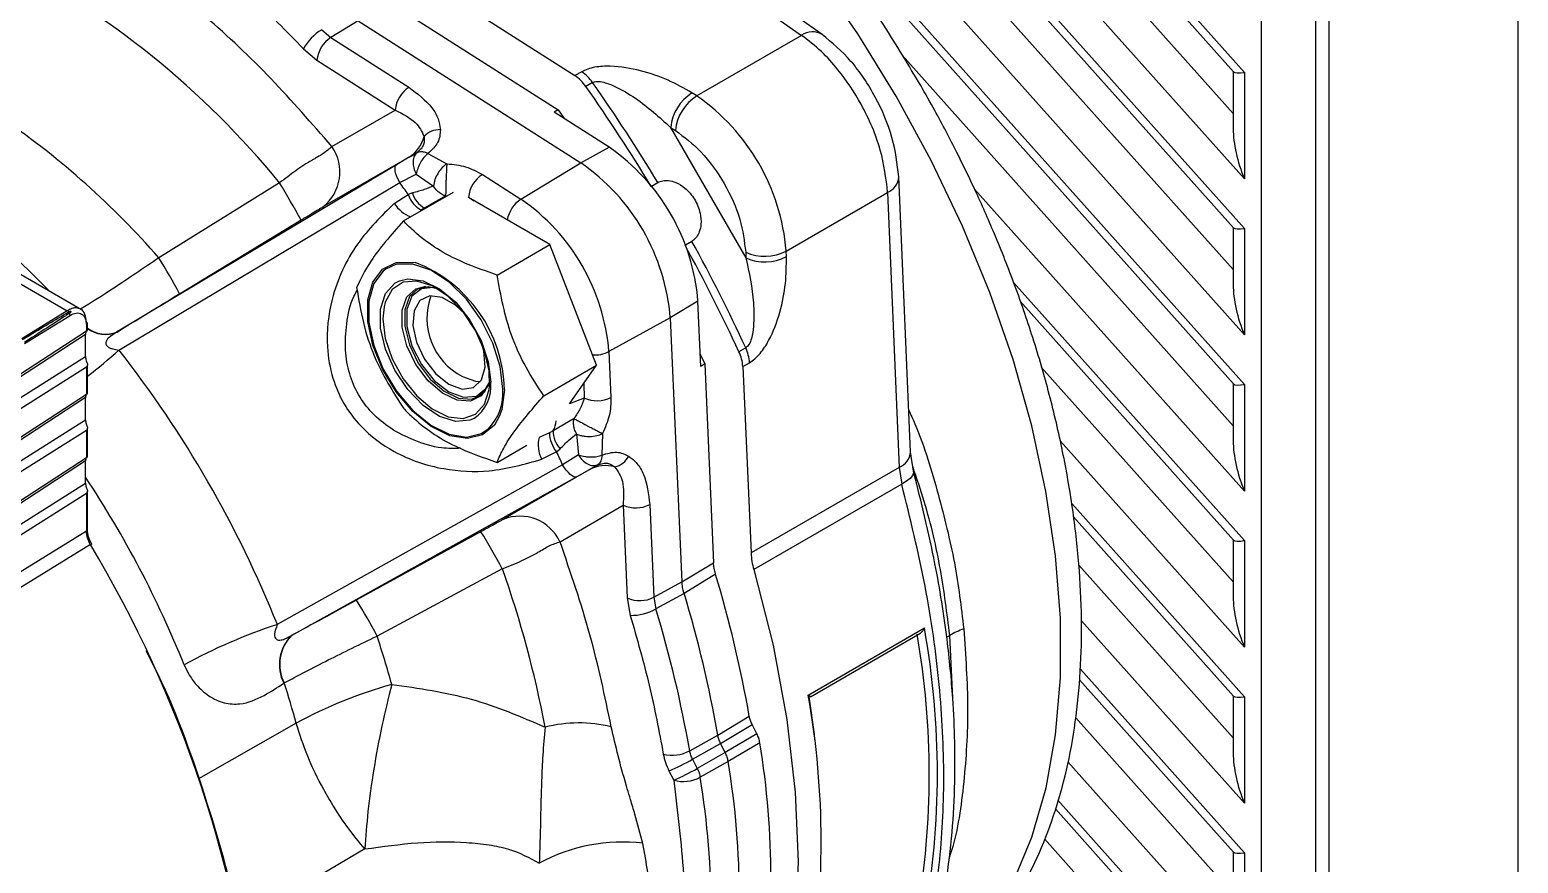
# Model space of a CAD drawing. Extents: x 150 to 4150, y 50 to 2920.
# Drawn here: x 3590.7 to 3785.5, y 1508 to 1617 of the extents above; entities that cross this region are included whole.
import ezdxf

# ---------------------------------------------------------------- set-up
doc = ezdxf.new("R2010")
doc.units = 0
doc.header["$LTSCALE"] = 10
doc.linetypes.add('SLD-KATı', pattern=[0])
doc.layers.get('0').update_dxf_attribs({"linetype": 'CONTINUOUS'})

msp = doc.modelspace()

# ---------------------------------------------------------------- linework, layer by layer
at = {"color": 7, "linetype": 'SLD-KATı'}
for p, q in [((3785.45, 1209.79), (3785.45, 1797.7)), ((3760.7, 1258.78), (3760.7, 1763)), ((3689.99, 1678.09), (3749.62, 1611.39)), ((3690.7, 1675.79), (3748.21, 1611.47)), ((3691.76, 1669.09), (3748.16, 1606)), ((3749.62, 1597.46), (3689.99, 1664.16)), ((3689.99, 1657.68), (3749.62, 1590.98)), ((3690.7, 1655.38), (3748.21, 1591.06)), ((3691.76, 1648.67), (3748.16, 1585.59)), ((3749.62, 1577.05), (3689.99, 1643.75)), ((3662.95, 1636.48), (3691.67, 1616.23)), ((3694.37, 1616.35), (3665.64, 1636.6)), ((3689.99, 1637.27), (3749.62, 1570.57)), ((3690.7, 1634.97), (3748.21, 1570.64)), ((3637.9, 1620.46), (3659.85, 1606.47)), ((3645.59, 1621.44), (3662.02, 1610.96)), ((3628.9, 1616.96), (3630.08, 1615.97)), ((3633.68, 1618.13), (3630.08, 1615.97)), ((3633.68, 1618.13), (3662.79, 1599.56)), ((3630.08, 1615.97), (3640.31, 1609.44)), ((3691.67, 1616.23), (3677.96, 1608.31)), ((3626.49, 1614.48), (3628.27, 1612.99)), ((3628.27, 1612.99), (3638.49, 1606.46)), ((3704.85, 1613.62), (3748.16, 1565.17)), ((3662.91, 1611.47), (3662.02, 1610.96)), ((3748.16, 1611.53), (3748.16, 1604.04)), ((3749.62, 1611.39), (3749.62, 1597.46)), ((3664.33, 1610.06), (3663.45, 1609.55)), ((3677.96, 1608.31), (3677.34, 1608.71)), ((3630.23, 1601.69), (3638.49, 1606.46)), ((3659.85, 1606.47), (3659.29, 1606.19)), ((3666.5, 1601.6), (3659.29, 1606.19)), ((3674.55, 1604.2), (3684.4, 1587.14)), ((3674.55, 1604.2), (3675.17, 1603.81)), ((3662.79, 1599.56), (3666.5, 1601.6)), ((3638.67, 1599.32), (3602.06, 1577.41)), ((3640.34, 1600.32), (3629.05, 1593.8)), ((3640.34, 1600.32), (3638.67, 1599.32)), ((3640.34, 1600.32), (3641.37, 1600.92)), ((3642.79, 1600.79), (3645.26, 1599.44)), ((3654.96, 1594.81), (3662.79, 1599.56)), ((3639.1, 1596.97), (3641.26, 1598.09)), ((3641.26, 1598.09), (3643.51, 1596.53)), ((3649.91, 1598.04), (3654.96, 1594.81)), ((3705.91, 1561.76), (3704.41, 1597.73)), ((3602.35, 1575.08), (3639.1, 1596.97)), ((3623.38, 1596.94), (3607.58, 1587.14)), ((3638.39, 1594.26), (3640.2, 1595.43)), ((3639.58, 1591.96), (3646.12, 1595.73)), ((3640.77, 1595.63), (3640.2, 1595.43)), ((3642.36, 1593.66), (3645.1, 1595.23)), ((3672.03, 1596.51), (3672.87, 1596.99)), ((3689.67, 1588.03), (3702.94, 1595.7)), ((3702.94, 1595.7), (3704.45, 1559.73)), ((3641.88, 1593.4), (3642.36, 1593.66)), ((3648.06, 1595.03), (3648.04, 1595.04)), ((3658.73, 1588.87), (3648.09, 1595.01)), ((3610.28, 1582.44), (3626.21, 1592.09)), ((3677.32, 1589.29), (3676.48, 1588.8)), ((3748.16, 1591.11), (3748.16, 1583.63)), ((3749.62, 1590.98), (3749.62, 1577.05)), ((3651.83, 1584.89), (3658.73, 1588.87)), ((3664.85, 1573.09), (3658.73, 1588.87)), ((3684.37, 1587.87), (3684.4, 1587.14)), ((3689.7, 1587.3), (3689.67, 1588.03)), ((3597.48, 1580.35), (3587.1, 1586.34)), ((3642.33, 1583.36), (3641.58, 1582.93)), ((3678.12, 1581.47), (3674.5, 1579.28)), ((3678.5, 1572.93), (3678.12, 1581.47)), ((3720.28, 1581.47), (3748.21, 1550.23)), ((3595.6, 1580.21), (3589.65, 1576.53)), ((3590.01, 1575.92), (3595.96, 1579.61)), ((3598.1, 1578.33), (3598.1, 1577.54)), ((3598.23, 1577.66), (3598.23, 1578.52)), ((3674.5, 1579.28), (3666.47, 1574.87)), ((3674.5, 1579.28), (3676.03, 1544.78)), ((3597.98, 1577.11), (3559.32, 1551.92)), ((3598.1, 1577.54), (3559.78, 1552.55)), ((3597.98, 1574.22), (3597.98, 1577.11)), ((3602.06, 1577.41), (3602.11, 1577.43)), ((3559.32, 1549.84), (3597.98, 1574.22)), ((3666.47, 1574.87), (3666.74, 1568.88)), ((3684.37, 1575.36), (3683.48, 1574.85)), ((3559.78, 1548.72), (3598.1, 1572.88)), ((3598.1, 1572.88), (3598.1, 1569.27)), ((3598.23, 1569.39), (3598.23, 1573.15)), ((3657.95, 1569.1), (3664.85, 1573.09)), ((3661.31, 1568.04), (3664.85, 1573.09)), ((3679.01, 1573.27), (3678.5, 1572.93)), ((3679.01, 1573.27), (3680.16, 1547.27)), ((3683.99, 1572.91), (3684.87, 1573.42)), ((3683.99, 1572.91), (3685.07, 1548.54)), ((3723.05, 1572.85), (3748.16, 1544.76)), ((3748.16, 1570.7), (3748.16, 1563.22)), ((3749.62, 1570.57), (3749.62, 1556.63)), ((3597.98, 1568.85), (3559.32, 1543.65)), ((3598.1, 1569.27), (3559.78, 1544.29)), ((3597.98, 1565.95), (3597.98, 1568.85)), ((3649.49, 1569.22), (3650.24, 1569.65)), ((3559.32, 1541.57), (3597.98, 1565.95)), ((3661.91, 1566.13), (3659.17, 1564.53)), ((3559.78, 1540.45), (3598.1, 1564.62)), ((3598.1, 1564.62), (3598.1, 1561)), ((3598.23, 1561.12), (3598.23, 1564.88)), ((3658.71, 1564.25), (3657.34, 1563.66)), ((3659.17, 1564.53), (3658.71, 1564.25)), ((3662.24, 1564.1), (3662.47, 1561.37)), ((3665.64, 1564.15), (3665.56, 1561.34)), ((3651.83, 1560.39), (3655.74, 1562.65)), ((3659.63, 1561.78), (3660.09, 1562.17)), ((3597.98, 1560.58), (3559.32, 1535.38)), ((3598.1, 1561), (3559.78, 1536.02)), ((3597.98, 1557.68), (3597.98, 1560.58)), ((3660.41, 1560.05), (3623.08, 1539.17)), ((3659.63, 1561.78), (3657.71, 1560.8)), ((3662.47, 1561.37), (3660.41, 1560.05)), ((3663.94, 1559.46), (3664.96, 1560.05)), ((3706.33, 1559.24), (3705.91, 1561.76)), ((3624.95, 1537.76), (3662.23, 1558.51)), ((3652.64, 1552.94), (3663.94, 1559.46)), ((3662.23, 1558.51), (3663.94, 1559.46)), ((3704.45, 1559.73), (3685.07, 1548.54)), ((3704.45, 1559.73), (3704.78, 1557.55)), ((3559.32, 1533.31), (3597.98, 1557.68)), ((3559.78, 1532.18), (3598.1, 1556.35)), ((3598.1, 1556.35), (3598.1, 1551.38)), ((3598.23, 1551.57), (3598.23, 1556.61)), ((3704.78, 1557.55), (3685.44, 1546.38)), ((3660.07, 1550.01), (3668.33, 1554.78)), ((3668.33, 1554.78), (3668.87, 1542.66)), ((3671.82, 1554.86), (3672.35, 1542.75)), ((3727.26, 1553.25), (3748.21, 1529.82)), ((3598.1, 1551.38), (3540.13, 1515.73)), ((3649.74, 1551.33), (3633.42, 1542.36)), ((3598.63, 1549.63), (3540.63, 1514.02)), ((3748.16, 1550.28), (3748.16, 1542.8)), ((3749.62, 1550.15), (3749.62, 1536.22)), ((3652.52, 1546.45), (3636.14, 1537.67)), ((3676.03, 1544.78), (3680.16, 1547.27)), ((3727.97, 1546.93), (3748.16, 1524.35)), ((3672.35, 1542.75), (3676.03, 1544.78)), ((3680.43, 1545.75), (3676.3, 1543.26)), ((3668.87, 1542.66), (3669.27, 1540.38)), ((3672.35, 1542.75), (3672.63, 1541.22)), ((3676.3, 1543.26), (3672.63, 1541.22)), ((3692.54, 1529.96), (3707.75, 1538.73)), ((3625, 1537.78), (3624.95, 1537.76)), ((3692.84, 1529.74), (3707.16, 1538)), ((3623.93, 1531.51), (3623.98, 1531.54)), ((3728.04, 1531.96), (3748.21, 1509.4)), ((3748.16, 1529.87), (3748.16, 1522.39)), ((3749.62, 1529.74), (3749.62, 1515.81)), ((3680.7, 1524.73), (3684.84, 1527.18)), ((3727.55, 1526.99), (3748.16, 1503.93)), ((3681.08, 1523.64), (3685.22, 1526.09)), ((3685.84, 1524.88), (3685.22, 1526.09)), ((3677.04, 1522.66), (3680.7, 1524.73)), ((3677.41, 1521.58), (3681.08, 1523.64)), ((3681.7, 1522.43), (3681.08, 1523.64)), ((3685.84, 1524.88), (3681.7, 1522.43)), ((3686.22, 1523.73), (3682.08, 1521.28)), ((3677.41, 1521.58), (3678.03, 1520.36)), ((3681.7, 1522.43), (3678.03, 1520.36)), ((3682.08, 1521.28), (3678.41, 1519.21)), ((3674.33, 1520.05), (3674.95, 1518.84)), ((3724.9, 1515.06), (3748.21, 1488.99)), ((3723.46, 1511.15), (3748.16, 1483.52)), ((3748.16, 1509.46), (3748.16, 1501.97)), ((3749.62, 1509.33), (3749.62, 1495.39))]:
    msp.add_line(p, q, dxfattribs=at)
at = {"color": 8, "linetype": 'SLD-KATı'}
for p, q in [((3758.93, 1757.89), (3758.93, 1265.93)), ((3751.86, 1274.09), (3751.86, 1755.3)), ((3749.62, 1556.63), (3714.31, 1596.13)), ((3642.53, 1593.66), (3642.36, 1593.66)), ((3648.06, 1595.03), (3648.1, 1595.06)), ((3648.1, 1595.06), (3648.86, 1594.57)), ((3587.1, 1585.12), (3595.6, 1580.21)), ((3719.43, 1583.93), (3749.62, 1550.15)), ((3663.17, 1570.69), (3663.25, 1568.8)), ((3663.25, 1568.8), (3661.31, 1568.04)), ((3749.62, 1536.22), (3725.51, 1563.19)), ((3727.02, 1555.02), (3749.62, 1529.74)), ((3749.62, 1515.81), (3728.3, 1539.66)), ((3711.07, 1537.76), (3710.67, 1537.53)), ((3711.46, 1529.56), (3711.07, 1537.76)), ((3728.16, 1533.34), (3749.62, 1509.33)), ((3625.55, 1526.28), (3612.75, 1518.99)), ((3749.62, 1495.39), (3726.53, 1521.22)), ((3725.22, 1516.2), (3749.62, 1488.91)), ((3634.54, 1509.83), (3618.09, 1500.15))]:
    msp.add_line(p, q, dxfattribs=at)
at = {"color": 8, "linetype": 'SLD-KATı', "flags": 128}
for points in [[(3706.82, 1490.47), (3708.64, 1491.83), (3712.74, 1495.69), (3716.32, 1500.26), (3719.35, 1505.5), (3721.8, 1511.37), (3723.67, 1517.81), (3724.92, 1524.77), (3725.54, 1532.19), (3725.54, 1540.01), (3724.91, 1548.15), (3723.66, 1556.56), (3721.8, 1565.15), (3719.35, 1573.85), (3716.31, 1582.59), (3712.74, 1591.29), (3708.64, 1599.88), (3704.06, 1608.28), (3699.04, 1616.42), (3693.62, 1624.23), (3687.85, 1631.65), (3681.77, 1638.6), (3675.44, 1645.03), (3668.92, 1650.89)], [(3593.32, 1582.75), (3590.49, 1585.57), (3587.34, 1588.49)], [(3652.57, 1569.98), (3652.24, 1572.91), (3651.29, 1575.99), (3649.77, 1579.01), (3647.82, 1581.74), (3645.56, 1583.97), (3643.17, 1585.54), (3640.82, 1586.33), (3638.69, 1586.29), (3637.26, 1585.65)], [(3639.07, 1584.14), (3640.14, 1584.4), (3642.16, 1584.15), (3644.31, 1583.09), (3646.42, 1581.32), (3648.29, 1578.99), (3649.76, 1576.31), (3650.69, 1573.52), (3651.02, 1570.87)], [(3637.05, 1580.75), (3636.9, 1579.16), (3637.21, 1576.6), (3638.11, 1573.91), (3639.53, 1571.33), (3641.33, 1569.09), (3643.36, 1567.38), (3645.44, 1566.36), (3647.38, 1566.12), (3649, 1566.68), (3650.18, 1567.99), (3650.79, 1569.93), (3650.84, 1570.37)], [(3652.79, 1569.9), (3652.46, 1567.3), (3652.13, 1566.37)], [(3706.33, 1559.24), (3706.33, 1559), (3706.19, 1558.66), (3705.87, 1558.3), (3705.4, 1557.93), (3704.78, 1557.55)]]:
    msp.add_lwpolyline(points, dxfattribs=at)
at = {"color": 7, "linetype": 'SLD-KATı', "flags": 128}
for points in [[(3659.85, 1606.47), (3660.53, 1605.48), (3660.63, 1605.34)], [(3639.1, 1596.97), (3638.9, 1597.37), (3638.73, 1597.76), (3638.6, 1598.13), (3638.52, 1598.47), (3638.49, 1598.77), (3638.5, 1599.01), (3638.56, 1599.2), (3638.67, 1599.32)], [(3652.13, 1566.37), (3651.49, 1565.27), (3649.94, 1563.97), (3647.95, 1563.5), (3645.64, 1563.88), (3643.2, 1565.09), (3640.81, 1567.05), (3638.64, 1569.6), (3636.85, 1572.56), (3635.58, 1575.71), (3634.92, 1578.81), (3634.92, 1581.63), (3635.58, 1583.97), (3636.85, 1585.64), (3638.64, 1586.54), (3640.81, 1586.59), (3641.12, 1586.53)], [(3637.26, 1585.65), (3636.94, 1585.41), (3635.7, 1583.76), (3635.05, 1581.47), (3635.05, 1578.7), (3635.7, 1575.67), (3636.94, 1572.58), (3638.69, 1569.68), (3640.82, 1567.18), (3643.17, 1565.26), (3645.56, 1564.07), (3647.82, 1563.7), (3649.77, 1564.16), (3650.64, 1564.75)], [(3648.82, 1566.14), (3648.29, 1565.9), (3646.42, 1565.74), (3644.31, 1566.4), (3642.16, 1567.83), (3640.14, 1569.9), (3638.46, 1572.43), (3637.24, 1575.19), (3636.6, 1577.95), (3636.6, 1580.44), (3637.24, 1582.46), (3638.46, 1583.81), (3639.07, 1584.14)], [(3650.84, 1570.37), (3650.79, 1572.34), (3650.18, 1574.99), (3649, 1577.65), (3647.38, 1580.09), (3645.44, 1582.09), (3643.36, 1583.47), (3641.33, 1584.1), (3639.53, 1583.94), (3638.11, 1583), (3637.21, 1581.35), (3637.05, 1580.75)], [(3650.87, 1571.2), (3650.68, 1570.5), (3649.76, 1569.08), (3648.35, 1568.4), (3646.6, 1568.52), (3644.69, 1569.44), (3642.83, 1571.06), (3641.22, 1573.19), (3640.05, 1575.62), (3639.42, 1578.07), (3639.42, 1580.29), (3640.05, 1582.02), (3641.22, 1583.09), (3642.83, 1583.37), (3643.98, 1583.13)], [(3642.47, 1583.38), (3641.52, 1583.11), (3640.36, 1582.06), (3639.75, 1580.35), (3639.75, 1578.18), (3640.36, 1575.76), (3641.52, 1573.37), (3643.1, 1571.27), (3644.93, 1569.68), (3646.81, 1568.77), (3648.54, 1568.65), (3649.93, 1569.32), (3650.33, 1569.77)], [(3643.49, 1583.27), (3641.94, 1583.1), (3640.69, 1582.11), (3640.02, 1580.38), (3640.02, 1578.14), (3640.69, 1575.64), (3641.94, 1573.2), (3643.62, 1571.11), (3645.54, 1569.61)], [(3647.61, 1579.81), (3646.41, 1580.96), (3644.66, 1581.96), (3643.04, 1582.17), (3641.75, 1581.56), (3640.97, 1580.21), (3640.81, 1578.3), (3641.29, 1576.09), (3642.34, 1573.87), (3643.82, 1571.96), (3645.54, 1570.6), (3645.54, 1570.6)], [(3645.54, 1570.6), (3647.25, 1569.98), (3648.73, 1570.18), (3649.78, 1571.18), (3650.26, 1572.84), (3650.1, 1574.94), (3649.8, 1576)], [(3678.43, 1574.51), (3678.5, 1574.36), (3679.01, 1573.27)], [(3645.54, 1569.61), (3647.45, 1568.9), (3649.13, 1569.05), (3650.38, 1570.05), (3650.74, 1570.69)], [(3647.3, 1571.62), (3649.02, 1571), (3649.65, 1570.98)], [(3662.23, 1558.51), (3662.07, 1558.47), (3661.88, 1558.51), (3661.66, 1558.63), (3661.42, 1558.8), (3661.17, 1559.05), (3660.91, 1559.34), (3660.65, 1559.68), (3660.41, 1560.05)], [(3685.44, 1546.38), (3687.95, 1536.48), (3689.77, 1526.75), (3690.86, 1517.28), (3691.23, 1508.15), (3690.86, 1499.44), (3689.77, 1491.23), (3687.95, 1483.6), (3685.44, 1476.61)], [(3693.43, 1524.1), (3693.35, 1524.83), (3692.66, 1529.78)]]:
    msp.add_lwpolyline(points, dxfattribs=at)
at = {"color": 8, "linetype": 'SLD-KATı'}
for centre, radius, start, end in [((3535.45, 1525.14), 113.51, 39.2362, 62.939), ((3693.11, 1614.18), 2.51, 59.8959, 124.9809), ((3524.94, 1514.85), 109.8, 41.1794, 55.364), ((3702.01, 1597.91), 2.4, 292.8089, 355.7069), ((3642.04, 1596.56), 4.32, 212.1656, 249.5718), ((3657.22, 1591.38), 4.11, 123.3689, 170.1727), ((3634.63, 1569.56), 18.16, 1.0654, 69.0777), ((3597.99, 1578.54), 0.24, 297.4763, 355.2654), ((3600.63, 1581.12), 3.97, 232.873, 291.789), ((3600.59, 1581.08), 3.96, 233.3934, 291.8613), ((3553.14, 1629.9), 73.67, 307.7448, 311.9153), ((3664.64, 1578.52), 4.08, 265.5309, 296.6435), ((3646.05, 1570.3), 4.99, 303.6427, 6.6031), ((3646.06, 1569.4), 6.54, 314.5765, 5.0465), ((3657.2, 1565.82), 2.35, 326.9368, 359.6979), ((3703.59, 1561.89), 2.33, 291.6936, 356.7716), ((3484.1, 1482.87), 136.68, 21.9247, 33.5706), ((3597.99, 1551.59), 0.24, 297.475, 355.2816), ((3602.55, 1542.93), 7.77, 118.9618, 120.366)]:
    msp.add_arc(centre, radius, start, end, dxfattribs=at)
at = {"color": 7, "linetype": 'SLD-KATı'}
for centre, radius, start, end in [((3632.32, 1611.24), 6.67, 120.8752, 150.9104), ((3632.29, 1612.58), 4.04, 123.1084, 174.2027), ((3659.11, 1606.59), 5.25, 34.3916, 56.3443), ((3660, 1607.1), 5.25, 34.3916, 56.3443), ((3642.52, 1606.06), 4.04, 123.1084, 174.2027), ((3482.04, 1481.76), 221.9, 31.1315, 35.1632), ((3482.92, 1482.27), 221.9, 31.1315, 35.1632), ((3680.56, 1603.59), 6.04, 122.2312, 174.2598), ((3681.18, 1603.2), 6.04, 122.2312, 174.2598), ((3662.44, 1585.84), 27.31, 4.6099, 55.3901), ((3637.87, 1604.17), 4.58, 302.692, 345.2077), ((3644.34, 1601.12), 2.78, 88.3323, 137.3207), ((3625.47, 1598.37), 5.8, 308.0321, 34.9702), ((3651.11, 1579.29), 27.1, 4.6099, 55.3901), ((3647.28, 1577.08), 27.31, 4.6099, 55.3901), ((3652.12, 1594.65), 4.04, 123.1084, 174.2027), ((3538.18, 1543.98), 100.31, 28.6527, 31.8619), ((3470.95, 1475.71), 207.32, 35.2743, 35.7971), ((3643.76, 1596.66), 3.77, 199.0353, 240.0402), ((3643.93, 1596.55), 3.3, 196.2779, 241.4685), ((3639.7, 1572.71), 26.86, 4.6099, 55.3901), ((3482.99, 1482.15), 221.91, 24.8369, 28.8685), ((3482.1, 1481.64), 221.91, 24.8369, 28.8685), ((3686.85, 1593.38), 6.05, 245.7448, 297.7646), ((3686.88, 1592.65), 6.05, 245.7448, 297.7646), ((3548.03, 1549.81), 70.28, 27.6586, 32.084), ((3651.22, 1579.23), 8.56, 159.8014, 242.7769), ((3595.3, 1579.66), 0.628, 40.6046, 61.545), ((3595.32, 1579.6), 0.645, 0.717, 27.4095), ((3597.99, 1578.5), 0.241, 4.2546, 67.051), ((3486.2, 1484.08), 147.56, 21.9226, 38.0774), ((3678.75, 1572.58), 5.25, 3.6576, 25.6081), ((3679.63, 1573.09), 5.25, 3.6576, 25.6081), ((3664.91, 1572.49), 4.04, 245.8018, 296.8876), ((3662.47, 1564.25), 3.77, 179.9558, 220.9671), ((3662.47, 1564.45), 3.3, 178.5278, 223.7244), ((3661.06, 1562.68), 3.85, 165.2239, 209.3467), ((3471.31, 1475.06), 207.33, 24.203, 24.7258), ((3666.63, 1562.52), 2.78, 282.6838, 331.6674), ((3666.04, 1555.39), 4.58, 74.7893, 117.3021), ((3669.99, 1558.47), 4.04, 245.8018, 296.8876), ((3654.81, 1547.55), 5.8, 25.0312, 111.9624), ((3564.03, 1499.12), 100.35, 28.1385, 31.347), ((3462.45, 1468.02), 158.76, 5.8323, 30.9339), ((3597.8, 1551.3), 1.86, 299.5424, 302.3628), ((3694.41, 1549.02), 9.36, 182.9847, 196.419), ((3523.67, 1500.48), 136.81, 10.6525, 19.6356), ((3528.17, 1499.76), 159.05, 9.9258, 16.8051), ((3670.53, 1546.35), 4.04, 245.8018, 296.8876), ((3523.82, 1497.24), 159.28, 9.9385, 16.7962), ((3574.01, 1504.75), 70.32, 27.9166, 32.3407), ((3669.38, 1547.05), 6.67, 269.0963, 299.1201), ((3520.33, 1495.23), 159.09, 9.9278, 16.8037), ((3644.63, 1472.53), 70.04, 107.9144, 118.789), ((3601.1, 1519.64), 108.35, 349.8485, 10.1515), ((3628.7, 1533.94), 5.35, 134.458, 207.0304), ((3628.74, 1533.97), 5.35, 134.4578, 207.0299), ((3515.93, 1497.81), 126.64, 15.3584, 18.3421), ((3600.7, 1519.57), 107.68, 350.176, 9.824), ((3716, 1529.5), 9.62, 108.7953, 120.8623), ((3510.35, 1494.65), 119.47, 15.3549, 17.9841), ((3655.07, 1471.47), 62.26, 105.8572, 118.3), ((3585.89, 1510.86), 108.35, 349.8485, 10.1515), ((3662.54, 1508.14), 18.17, 76.5326, 104.0682), ((3578.1, 1505.94), 109.57, 350.6565, 9.3435), ((3674.73, 1526.97), 4.88, 256.4402, 298.1285), ((3663.55, 1545.68), 27.81, 292.8238, 299.9004), ((3573.82, 1503.43), 109.72, 350.6386, 9.3614), ((3664.17, 1544.47), 27.81, 292.8238, 299.9004), ((3676.22, 1523.35), 4.69, 254.3833, 297.9179), ((3570.27, 1501.41), 109.6, 350.6537, 9.3463), ((3668.21, 1488.02), 22.71, 83.1839, 118.5301)]:
    msp.add_arc(centre, radius, start, end, dxfattribs=at)
for centre, major_axis, ratio, start_param, end_param in [((3753.16, 1613.43), (4.99, 1.9), 0.184423, 3.211894, 3.856689), ((3753.16, 1599.5), (-3.28, 8.59), 0.439674, 0.8557, 1.641098), ((3753.16, 1593.02), (4.99, 1.9), 0.184423, 3.211894, 3.856689), ((3753.16, 1579.09), (-3.28, 8.59), 0.439674, 0.8557, 1.641098), ((3598.87, 1576.6), (-0.63, 1.08), 0.577117, 0.29868, 0.783919), ((3598.87, 1573.71), (-0.63, 1.08), 0.577644, 0.784373, 1.269611), ((3753.16, 1572.61), (4.99, 1.9), 0.184423, 3.211894, 3.856689), ((3598.87, 1568.34), (-0.63, 1.08), 0.577117, 0.29868, 0.783919), ((3598.87, 1565.44), (-0.63, 1.08), 0.577644, 0.784373, 1.269611), ((3753.16, 1558.67), (-3.28, 8.59), 0.439674, 0.8557, 1.641098), ((3598.87, 1560.07), (-0.63, 1.08), 0.577117, 0.29868, 0.783919), ((3598.87, 1557.17), (-0.63, 1.08), 0.577644, 0.784373, 1.269611), ((3753.16, 1552.19), (4.99, 1.9), 0.184423, 3.211894, 3.856689), ((3753.16, 1538.26), (-3.28, 8.59), 0.439674, 0.8557, 1.641098), ((3753.16, 1531.78), (4.99, 1.9), 0.184423, 3.211894, 3.856689), ((3753.16, 1517.85), (-3.28, 8.59), 0.439674, 0.8557, 1.641098), ((3753.16, 1511.37), (4.99, 1.9), 0.184423, 3.211894, 3.856689)]:
    msp.add_ellipse(centre, major_axis=major_axis, ratio=ratio, start_param=start_param, end_param=end_param, dxfattribs=at)
for points, knots in [([(3707.27, 1609.66), (3705.69, 1612.32), (3703.47, 1616.04), (3699.92, 1621.35), (3696.8, 1625.77), (3692.91, 1630.85), (3688.68, 1635.96), (3684.1, 1641.02), (3679.23, 1645.94), (3674.13, 1650.59), (3669.96, 1654.11), (3667.47, 1655.91), (3666.78, 1656.41)], [0, 0, 0, 0, 0.1426946, 0.2003156, 0.2957992, 0.3945837, 0.5001841, 0.6099596, 0.722852, 0.8380276, 0.9549107, 1, 1, 1, 1]), ([(3702.94, 1595.7), (3702.72, 1597.52), (3702.27, 1601.27), (3699.79, 1607.02), (3696.92, 1611.31), (3694.2, 1614.31), (3692.55, 1615.57), (3691.67, 1616.23)], [0, 0, 0, 0, 0.242801, 0.499196, 0.714623, 0.848661, 1, 1, 1, 1]), ([(3704.41, 1597.73), (3704.2, 1599.43), (3703.79, 1602.81), (3701.48, 1608.22), (3698.25, 1613.11), (3695.66, 1615.27), (3694.37, 1616.35)], [0, 0, 0, 0, 0.249494, 0.499226, 0.749365, 1, 1, 1, 1]), ([(3677.34, 1608.71), (3676.33, 1609.28), (3674.32, 1610.44), (3670.69, 1611.68), (3667.33, 1612.27), (3664.94, 1612.15), (3663.68, 1611.85), (3663.16, 1611.59), (3662.91, 1611.47)], [0, 0, 0, 0, 0.24889, 0.498664, 0.748486, 0.873942, 0.938252, 1, 1, 1, 1]), ([(3640.31, 1609.44), (3641.42, 1608.59), (3643.07, 1607.33), (3644.21, 1605.35), (3644.35, 1604.37), (3644.42, 1603.9)], [0, 0, 0, 0, 0.521493, 0.771168, 1, 1, 1, 1]), ([(3664.33, 1610.06), (3664.42, 1610.1), (3664.6, 1610.18), (3665.09, 1610.23), (3666.02, 1610.08), (3667.76, 1609.37), (3670.86, 1607.52), (3673.08, 1605.52), (3674.55, 1604.2)], [0, 0, 0, 0, 0.026666, 0.05557, 0.125692, 0.250719, 0.500888, 1, 1, 1, 1]), ([(3706.09, 1489.74), (3706.88, 1490.2), (3709.28, 1491.59), (3712.89, 1494.71), (3716.71, 1498.89), (3719.93, 1503.6), (3722.58, 1508.64), (3724.75, 1514.14), (3726.42, 1520.08), (3727.58, 1526.38), (3728.23, 1533.01), (3728.39, 1539.92), (3728.04, 1547.06), (3727.21, 1554.36), (3725.91, 1561.78), (3724.17, 1569.24), (3722.02, 1576.63), (3719.54, 1583.79), (3716.94, 1590.33), (3714.42, 1595.98), (3711.87, 1601.23), (3709.54, 1605.69), (3707.89, 1608.57), (3707.27, 1609.66)], [0, 0, 0, 0, 0.027173, 0.082744, 0.140431, 0.192612, 0.245135, 0.297914, 0.350843, 0.403822, 0.456771, 0.509621, 0.562312, 0.614794, 0.666989, 0.718759, 0.769827, 0.819551, 0.866044, 0.905023, 0.937357, 0.976384, 1, 1, 1, 1]), ([(3638.49, 1606.46), (3639.48, 1605.96), (3641.33, 1605.02), (3641.99, 1603.64), (3642.3, 1603)], [0, 0, 0, 0, 0.5329, 1, 1, 1, 1]), ([(3642.3, 1603), (3642.32, 1602.65), (3642.36, 1602.13), (3641.95, 1601.4), (3641.56, 1601.08), (3641.37, 1600.92)], [0, 0, 0, 0, 0.498912, 0.751547, 1, 1, 1, 1]), ([(3644.42, 1603.9), (3644.38, 1603.33), (3644.29, 1602.19), (3643.29, 1601.26), (3642.79, 1600.79)], [0, 0, 0, 0, 0.501471, 1, 1, 1, 1]), ([(3675.17, 1603.81), (3676.31, 1602.94), (3678.67, 1601.15), (3681.68, 1596.94), (3683.82, 1592.23), (3684.19, 1589.29), (3684.37, 1587.87)], [0, 0, 0, 0, 0.241412, 0.5, 0.758588, 1, 1, 1, 1]), ([(3630.23, 1601.69), (3629.87, 1601.37), (3629.34, 1600.9), (3628.44, 1600.37), (3627.96, 1600.1), (3627.71, 1599.95), (3626.96, 1599.51), (3625.52, 1598.58), (3624.09, 1597.48), (3623.38, 1596.94)], [0, 0, 0, 0, 0.230998, 0.340379, 0.41321, 0.435741, 0.449018, 0.725405, 1, 1, 1, 1]), ([(3641.37, 1600.92), (3641.45, 1600.95), (3641.65, 1601.04), (3641.97, 1601.05), (3642.36, 1600.99), (3642.63, 1600.86), (3642.79, 1600.79)], [0, 0, 0, 0, 0.220765, 0.500054, 0.692052, 1, 1, 1, 1]), ([(3641.37, 1600.92), (3641.23, 1600.77), (3640.95, 1600.48), (3640.8, 1599.75), (3640.89, 1598.9), (3641.14, 1598.36), (3641.26, 1598.09)], [0, 0, 0, 0, 0.241629, 0.5, 0.758371, 1, 1, 1, 1]), ([(3642.79, 1600.79), (3642.6, 1600.62), (3642.26, 1600.3), (3641.8, 1599.61), (3641.44, 1598.85), (3641.32, 1598.34), (3641.26, 1598.09)], [0, 0, 0, 0, 0.26588, 0.499986, 0.752473, 1, 1, 1, 1]), ([(3645.26, 1599.44), (3645.06, 1599.29), (3644.64, 1598.97), (3644.08, 1598.22), (3643.65, 1597.36), (3643.56, 1596.81), (3643.51, 1596.53)], [0, 0, 0, 0, 0.2396091, 0.4860127, 0.7394166, 1, 1, 1, 1]), ([(3645.26, 1599.44), (3645.25, 1599.28), (3645.23, 1598.99), (3645.21, 1598.41), (3645.18, 1597.82), (3645.15, 1597.18), (3645.13, 1596.57), (3645.12, 1596.02), (3645.11, 1595.55), (3645.11, 1595.34), (3645.1, 1595.23)], [0, 0, 0, 0, 0.141966, 0.249975, 0.382653, 0.499979, 0.627343, 0.74999, 0.872055, 1, 1, 1, 1]), ([(3645.26, 1599.44), (3646.11, 1599.35), (3647.86, 1599.15), (3649.21, 1598.41), (3649.91, 1598.04)], [0, 0, 0, 0, 0.485655, 1, 1, 1, 1]), ([(3672.87, 1596.99), (3673.07, 1597.08), (3673.48, 1597.26), (3674.33, 1597.27), (3675.36, 1597), (3676.6, 1596.21), (3677.75, 1594.83), (3678.45, 1593.16), (3678.58, 1591.67), (3678.36, 1590.59), (3677.95, 1589.82), (3677.57, 1589.44), (3677.35, 1589.31), (3677.32, 1589.29)], [0, 0, 0, 0, 0.064214, 0.128128, 0.210428, 0.327501, 0.48814, 0.651334, 0.771151, 0.855741, 0.92176, 0.988211, 1, 1, 1, 1]), ([(3643.51, 1596.53), (3643.13, 1596.36), (3642.36, 1596.04), (3641.3, 1595.77), (3640.77, 1595.63)], [0, 0, 0, 0, 0.499425, 1, 1, 1, 1]), ([(3645.1, 1595.23), (3644.96, 1595.28), (3644.65, 1595.39), (3644.24, 1595.68), (3643.83, 1596.05), (3643.63, 1596.35), (3643.51, 1596.53)], [0, 0, 0, 0, 0.232784, 0.500024, 0.713851, 1, 1, 1, 1]), ([(3626.21, 1592.09), (3626.21, 1592.09), (3626.28, 1592.13), (3626.77, 1592.43), (3627.53, 1592.89), (3628.36, 1593.39), (3628.82, 1593.66), (3628.97, 1593.75), (3629.05, 1593.8)], [0, 0, 0, 0, 0.007947, 0.069209, 0.48193, 0.766065, 0.885998, 1, 1, 1, 1]), ([(3638.39, 1594.26), (3636.69, 1592.59), (3633.12, 1589.08), (3630.05, 1582.42), (3629.36, 1576.2), (3630.16, 1571.53), (3631.68, 1567.98), (3634.3, 1564.55), (3638.67, 1561.27), (3644.55, 1559.33), (3651.27, 1558.99), (3655.43, 1560.16), (3657.71, 1560.8)], [0, 0, 0, 0, 0.125585, 0.263856, 0.370279, 0.440267, 0.500585, 0.563241, 0.655321, 0.772342, 0.875322, 1, 1, 1, 1]), ([(3639.58, 1591.96), (3638.78, 1591.04), (3637.15, 1589.2), (3634.77, 1586.06), (3633.96, 1584.33), (3633.46, 1583.24)], [0, 0, 0, 0, 0.264861, 0.535466, 1, 1, 1, 1]), ([(3651.83, 1584.89), (3649.97, 1585.54), (3645.57, 1587.08), (3641.76, 1589.75), (3639.94, 1591.6), (3639.58, 1591.96)], [0, 0, 0, 0, 0.370604, 0.876586, 1, 1, 1, 1]), ([(3684.87, 1573.42), (3685.11, 1573.58), (3685.59, 1573.9), (3686.48, 1574.84), (3687.78, 1576.85), (3688.94, 1580.06), (3689.68, 1583.82), (3689.69, 1586.14), (3689.7, 1587.3)], [0, 0, 0, 0, 0.061709, 0.126056, 0.251513, 0.501335, 0.75111, 1, 1, 1, 1]), ([(3684.4, 1587.14), (3684.81, 1585.2), (3685.43, 1582.29), (3685.48, 1578.67), (3685.22, 1576.81), (3684.89, 1575.93), (3684.6, 1575.53), (3684.44, 1575.41), (3684.37, 1575.36)], [0, 0, 0, 0, 0.499111, 0.74928, 0.874307, 0.944428, 0.973332, 1, 1, 1, 1]), ([(3657.95, 1569.1), (3657.15, 1570.32), (3655.53, 1572.77), (3653.14, 1577.96), (3652.33, 1582.2), (3651.83, 1584.89)], [0, 0, 0, 0, 0.264861, 0.535466, 1, 1, 1, 1]), ([(3602.11, 1577.43), (3603.37, 1578.22), (3605.91, 1579.78), (3608.83, 1581.55), (3610.28, 1582.44)], [0, 0, 0, 0, 0.499834, 1, 1, 1, 1]), ([(3633.46, 1583.24), (3633.72, 1581.72), (3634.24, 1578.63), (3636.02, 1573.09), (3638.2, 1569.64), (3639.58, 1567.46)], [0, 0, 0, 0, 0.264861, 0.535466, 1, 1, 1, 1]), ([(3589.75, 1576.46), (3589.97, 1576.59), (3591.1, 1577.28), (3593.1, 1578.49), (3594.89, 1579.55), (3595.78, 1580.07)], [0, 0, 0, 0, 0.11242, 0.562103, 1, 1, 1, 1]), ([(3595.89, 1579.9), (3595.67, 1579.75), (3594.57, 1579.03), (3592.61, 1577.76), (3590.86, 1576.63), (3589.99, 1576.08)], [0, 0, 0, 0, 0.1124152, 0.5620785, 1, 1, 1, 1]), ([(3595.78, 1580.07), (3595.83, 1580.1), (3595.91, 1580.14), (3596.01, 1580.15), (3596.04, 1580.14), (3596.06, 1580.13), (3596.07, 1580.12), (3596.07, 1580.11), (3596.08, 1580.1), (3596.07, 1580.07), (3596.03, 1580.01), (3595.97, 1579.95), (3595.91, 1579.91), (3595.89, 1579.9)], [0, 0, 0, 0, 0.324787, 0.419341, 0.466849, 0.483394, 0.500092, 0.515254, 0.531897, 0.55923, 0.635624, 0.917225, 1, 1, 1, 1]), ([(3595.96, 1579.61), (3596.24, 1579.74), (3596.65, 1579.95), (3597.15, 1579.93), (3597.49, 1579.81), (3597.77, 1579.56), (3598.03, 1579.12), (3598.08, 1578.64), (3598.1, 1578.33)], [0, 0, 0, 0, 0.239836, 0.369911, 0.50022, 0.630227, 0.760468, 1, 1, 1, 1]), ([(3598.09, 1578.73), (3598.05, 1579.08), (3597.97, 1579.81), (3597.63, 1580.35), (3597.36, 1580.41), (3597.36, 1580.41)], [0, 0, 0, 0, 0.485266, 0.996983, 1, 1, 1, 1]), ([(3598.1, 1577.54), (3598.13, 1577.56), (3598.19, 1577.6), (3598.23, 1577.64), (3598.23, 1577.65), (3598.23, 1577.66)], [0, 0, 0, 0, 0.385544, 0.770886, 1, 1, 1, 1]), ([(3602.06, 1577.41), (3601.81, 1577.25), (3601.37, 1576.98), (3600.87, 1576.57), (3600.65, 1576.23), (3600.62, 1575.97), (3600.69, 1575.76), (3600.84, 1575.57), (3601.1, 1575.35), (3601.64, 1575.21), (3602.08, 1575.13), (3602.35, 1575.08)], [0, 0, 0, 0, 0.185824, 0.314876, 0.40363, 0.496101, 0.545689, 0.603226, 0.701752, 0.816304, 1, 1, 1, 1]), ([(3598.09, 1573.68), (3598.12, 1573.6), (3598.17, 1573.47), (3598.23, 1573.27), (3598.24, 1573.1), (3598.2, 1572.97), (3598.14, 1572.91), (3598.1, 1572.88)], [0, 0, 0, 0, 0.265367, 0.474365, 0.649633, 0.825645, 1, 1, 1, 1]), ([(3598.1, 1569.27), (3598.13, 1569.29), (3598.19, 1569.33), (3598.23, 1569.38), (3598.23, 1569.39), (3598.23, 1569.39)], [0, 0, 0, 0, 0.385544, 0.770886, 1, 1, 1, 1]), ([(3651.83, 1560.39), (3652.09, 1560.99), (3652.61, 1562.2), (3654.39, 1564.99), (3656.57, 1567.51), (3657.95, 1569.1)], [0, 0, 0, 0, 0.264861, 0.535466, 1, 1, 1, 1]), ([(3663.25, 1568.8), (3663.1, 1568.36), (3662.81, 1567.51), (3662.2, 1566.57), (3661.91, 1566.13)], [0, 0, 0, 0, 0.529411, 1, 1, 1, 1]), ([(3666.74, 1568.88), (3666.72, 1568.09), (3666.68, 1566.55), (3665.98, 1564.94), (3665.64, 1564.15)], [0, 0, 0, 0, 0.514345, 1, 1, 1, 1]), ([(3639.58, 1567.46), (3639.94, 1567.1), (3641.76, 1565.26), (3645.57, 1562.58), (3649.97, 1561.04), (3651.83, 1560.39)], [0, 0, 0, 0, 0.1234145, 0.6293958, 1, 1, 1, 1]), ([(3662.24, 1564.1), (3662.14, 1564.3), (3661.98, 1564.63), (3661.86, 1565.17), (3661.82, 1565.65), (3661.88, 1565.98), (3661.91, 1566.13)], [0, 0, 0, 0, 0.311482, 0.499919, 0.768237, 1, 1, 1, 1]), ([(3661.91, 1566.13), (3661.98, 1566.08), (3662.16, 1565.98), (3662.59, 1565.74), (3663.13, 1565.46), (3663.7, 1565.15), (3664.24, 1564.87), (3664.78, 1564.59), (3665.22, 1564.36), (3665.5, 1564.23), (3665.61, 1564.17), (3665.64, 1564.15)], [0, 0, 0, 0, 0.10164, 0.249943, 0.398946, 0.499881, 0.645094, 0.749841, 0.876879, 0.977196, 1, 1, 1, 1]), ([(3598.09, 1565.42), (3598.12, 1565.34), (3598.17, 1565.2), (3598.23, 1565), (3598.24, 1564.84), (3598.2, 1564.7), (3598.14, 1564.64), (3598.1, 1564.62)], [0, 0, 0, 0, 0.265367, 0.474365, 0.649633, 0.825645, 1, 1, 1, 1]), ([(3660.09, 1562.17), (3660.47, 1562.56), (3661.24, 1563.34), (3661.9, 1563.85), (3662.24, 1564.1)], [0, 0, 0, 0, 0.5001053, 1, 1, 1, 1]), ([(3662.24, 1564.1), (3662.4, 1564.03), (3662.69, 1563.91), (3663.28, 1563.8), (3664.02, 1563.75), (3664.9, 1563.85), (3665.4, 1564.05), (3665.64, 1564.15)], [0, 0, 0, 0, 0.165136, 0.303768, 0.500776, 0.759324, 1, 1, 1, 1]), ([(3598.1, 1561), (3598.13, 1561.02), (3598.19, 1561.06), (3598.23, 1561.11), (3598.23, 1561.12), (3598.23, 1561.12)], [0, 0, 0, 0, 0.385544, 0.770886, 1, 1, 1, 1]), ([(3662.47, 1561.37), (3662.77, 1561.28), (3663.27, 1561.14), (3664.13, 1561.08), (3664.91, 1561.13), (3665.35, 1561.27), (3665.56, 1561.34)], [0, 0, 0, 0, 0.2965496, 0.4998779, 0.7571418, 1, 1, 1, 1]), ([(3662.47, 1561.37), (3662.63, 1561.13), (3662.98, 1560.64), (3663.67, 1560.14), (3664.38, 1559.9), (3664.77, 1560), (3664.96, 1560.05)], [0, 0, 0, 0, 0.241629, 0.5, 0.758371, 1, 1, 1, 1]), ([(3665.56, 1561.34), (3665.55, 1561.2), (3665.53, 1560.9), (3665.41, 1560.56), (3665.23, 1560.25), (3665.06, 1560.12), (3664.96, 1560.05)], [0, 0, 0, 0, 0.247345, 0.500044, 0.704699, 1, 1, 1, 1]), ([(3664.96, 1560.05), (3665.2, 1560.13), (3665.68, 1560.3), (3666.51, 1560.3), (3666.95, 1560), (3667.24, 1559.81)], [0, 0, 0, 0, 0.24891, 0.501097, 1, 1, 1, 1]), ([(3665.56, 1561.34), (3666.22, 1561.54), (3667.53, 1561.94), (3668.56, 1561.45), (3669.07, 1561.2)], [0, 0, 0, 0, 0.499987, 1, 1, 1, 1]), ([(3669.07, 1561.2), (3669.45, 1560.9), (3670.23, 1560.29), (3671.37, 1558.31), (3671.64, 1556.25), (3671.82, 1554.86)], [0, 0, 0, 0, 0.228832, 0.478507, 1, 1, 1, 1]), ([(3667.24, 1559.81), (3667.64, 1559.22), (3668.5, 1557.96), (3668.39, 1555.89), (3668.33, 1554.78)], [0, 0, 0, 0, 0.4671, 1, 1, 1, 1]), ([(3706.09, 1489.21), (3707.12, 1491.99), (3708.98, 1497.04), (3710.56, 1504.85), (3711.43, 1511.86), (3711.76, 1518.07), (3711.76, 1523.93), (3711.48, 1530.12), (3710.72, 1537.86), (3709.18, 1547.75), (3707.33, 1555.19), (3706.33, 1559.24)], [0, 0, 0, 0, 0.148116, 0.270117, 0.370784, 0.465724, 0.538487, 0.616275, 0.718699, 0.846631, 1, 1, 1, 1]), ([(3598.09, 1557.15), (3598.12, 1557.07), (3598.17, 1556.93), (3598.23, 1556.73), (3598.24, 1556.57), (3598.2, 1556.43), (3598.14, 1556.38), (3598.1, 1556.35)], [0, 0, 0, 0, 0.265367, 0.474365, 0.649633, 0.825645, 1, 1, 1, 1]), ([(3704.78, 1487.77), (3705.89, 1490.84), (3708.09, 1496.95), (3709.86, 1507.58), (3710.5, 1519.02), (3709.86, 1531.26), (3708.09, 1544.15), (3705.89, 1553.07), (3704.78, 1557.55)], [0, 0, 0, 0, 0.168024, 0.334689, 0.5, 0.665311, 0.831975, 1, 1, 1, 1]), ([(3652.64, 1552.94), (3652.56, 1552.89), (3652.41, 1552.8), (3651.94, 1552.54), (3651.02, 1552.03), (3650.23, 1551.6), (3649.74, 1551.33)], [0, 0, 0, 0, 0.114906, 0.235034, 0.517864, 1, 1, 1, 1]), ([(3598.63, 1549.63), (3598.55, 1549.77), (3598.4, 1550.06), (3598.23, 1550.52), (3598.13, 1550.96), (3598.11, 1551.24), (3598.1, 1551.38)], [0, 0, 0, 0, 0.249804, 0.498831, 0.748406, 1, 1, 1, 1]), ([(3598.79, 1549.72), (3598.71, 1549.88), (3598.54, 1550.19), (3598.37, 1550.67), (3598.25, 1551.14), (3598.24, 1551.43), (3598.23, 1551.57)], [0, 0, 0, 0, 0.252129, 0.501913, 0.750701, 1, 1, 1, 1]), ([(3652.52, 1546.45), (3653.4, 1546.81), (3655.07, 1547.49), (3657.12, 1548.56), (3658.72, 1549.56), (3659.61, 1549.86), (3660.07, 1550.01)], [0, 0, 0, 0, 0.287921, 0.551646, 0.769201, 1, 1, 1, 1]), ([(3680.43, 1545.75), (3680.4, 1545.88), (3680.32, 1546.14), (3680.21, 1546.66), (3680.18, 1547.02), (3680.16, 1547.27)], [0, 0, 0, 0, 0.252937, 0.505873, 1, 1, 1, 1]), ([(3676.3, 1543.26), (3676.26, 1543.4), (3676.19, 1543.66), (3676.08, 1544.17), (3676.05, 1544.54), (3676.03, 1544.78)], [0, 0, 0, 0, 0.253076, 0.506152, 1, 1, 1, 1]), ([(3633.42, 1542.36), (3631.92, 1541.54), (3628.94, 1539.91), (3626.31, 1538.49), (3625, 1537.78)], [0, 0, 0, 0, 0.500178, 1, 1, 1, 1]), ([(3623.08, 1539.17), (3622.91, 1538.75), (3622.68, 1538.18), (3622.74, 1537.54), (3622.94, 1537.27), (3623.21, 1537.12), (3623.55, 1537.14), (3623.88, 1537.24), (3624.34, 1537.43), (3624.7, 1537.62), (3624.95, 1537.76)], [0, 0, 0, 0, 0.297187, 0.404006, 0.503218, 0.588794, 0.685576, 0.749952, 0.822551, 1, 1, 1, 1]), ([(3707.75, 1538.73), (3707.68, 1538.6), (3707.57, 1538.39), (3707.37, 1538.16), (3707.24, 1538.05), (3707.17, 1538.01), (3707.16, 1538.01)], [0, 0, 0, 0, 0.436991, 0.736533, 0.950535, 1, 1, 1, 1]), ([(3623.98, 1531.54), (3625.85, 1532.53), (3629.59, 1534.52), (3633.96, 1536.62), (3636.14, 1537.67)], [0, 0, 0, 0, 0.499935, 1, 1, 1, 1]), ([(3620.37, 1484.51), (3619.76, 1489.74), (3618.53, 1500.29), (3613.75, 1516.94), (3609.46, 1528.96), (3606.27, 1535.06), (3605.9, 1535.76)], [0, 0, 0, 0, 0.316351, 0.637532, 0.958712, 1, 1, 1, 1]), ([(3610.9, 1533.91), (3611.09, 1533.49), (3611.52, 1532.55), (3612.58, 1531.11), (3614.12, 1529.74), (3616.09, 1528.83), (3618.6, 1528.66), (3621.26, 1529.76), (3623.08, 1530.95), (3623.93, 1531.51)], [0, 0, 0, 0, 0.075066, 0.170577, 0.304966, 0.448647, 0.588307, 0.807556, 1, 1, 1, 1]), ([(3638.05, 1531.36), (3637.61, 1529.56), (3636.71, 1525.93), (3635.66, 1520.23), (3634.87, 1514.68), (3634.65, 1511.44), (3634.54, 1509.83)], [0, 0, 0, 0, 0.246684, 0.5, 0.753316, 1, 1, 1, 1]), ([(3638.05, 1531.36), (3641.58, 1530.85), (3648.63, 1529.84), (3654.96, 1527.12), (3658.12, 1525.77)], [0, 0, 0, 0, 0.501227, 1, 1, 1, 1]), ([(3692.54, 1529.96), (3692.62, 1529.91), (3692.75, 1529.83), (3692.83, 1529.77), (3692.85, 1529.74), (3692.84, 1529.74), (3692.84, 1529.74)], [0, 0, 0, 0, 0.4369372, 0.7365293, 0.9505165, 1, 1, 1, 1]), ([(3685.22, 1526.09), (3685.17, 1526.19), (3685.08, 1526.37), (3684.94, 1526.73), (3684.88, 1527), (3684.84, 1527.18)], [0, 0, 0, 0, 0.255747, 0.511493, 1, 1, 1, 1]), ([(3634.54, 1509.83), (3633.78, 1510.75), (3632.36, 1512.47), (3630.58, 1515.13), (3628.77, 1518.22), (3626.96, 1521.93), (3626.02, 1524.84), (3625.55, 1526.28)], [0, 0, 0, 0, 0.191877, 0.358618, 0.500206, 0.752427, 1, 1, 1, 1]), ([(3658.12, 1525.77), (3658.01, 1524.55), (3657.8, 1522.27), (3657.65, 1518.8), (3657.55, 1515.35), (3657.49, 1511.74), (3657.4, 1509.24), (3657.36, 1507.97)], [0, 0, 0, 0, 0.213862, 0.401877, 0.58704, 0.790169, 1, 1, 1, 1]), ([(3670.9, 1510.56), (3670.57, 1511.83), (3670.07, 1513.74), (3669.35, 1516.12), (3668.98, 1517.35), (3668.79, 1517.98), (3668.74, 1518.14), (3668.73, 1518.19), (3667.96, 1520.75), (3667.36, 1523.29), (3666.77, 1525.81)], [0, 0, 0, 0, 0.249914, 0.375084, 0.466896, 0.490898, 0.497423, 0.499316, 0.500297, 1, 1, 1, 1]), ([(3681.08, 1523.64), (3681.03, 1523.74), (3680.94, 1523.92), (3680.8, 1524.28), (3680.74, 1524.55), (3680.7, 1524.73)], [0, 0, 0, 0, 0.255891, 0.511783, 1, 1, 1, 1]), ([(3686.22, 1523.73), (3686.2, 1523.82), (3686.17, 1524.02), (3686.06, 1524.41), (3685.92, 1524.69), (3685.84, 1524.88)], [0, 0, 0, 0, 0.25653, 0.513061, 1, 1, 1, 1]), ([(3673.59, 1522.22), (3673.67, 1521.86), (3673.83, 1521.14), (3674.16, 1520.41), (3674.33, 1520.05)], [0, 0, 0, 0, 0.500863, 1, 1, 1, 1]), ([(3677.41, 1521.58), (3677.32, 1521.76), (3677.15, 1522.12), (3677.07, 1522.48), (3677.04, 1522.66)], [0, 0, 0, 0, 0.49866, 1, 1, 1, 1]), ([(3682.08, 1521.28), (3682.04, 1521.47), (3681.97, 1521.85), (3681.79, 1522.23), (3681.7, 1522.43)], [0, 0, 0, 0, 0.500002, 1, 1, 1, 1]), ([(3674.95, 1518.84), (3675.46, 1514.7), (3676.47, 1506.41), (3676.47, 1494.68), (3675.46, 1487.56), (3674.95, 1484)], [0, 0, 0, 0, 0.333216, 0.666769, 1, 1, 1, 1]), ([(3634.54, 1509.83), (3636.85, 1510.15), (3641.32, 1510.77), (3646.77, 1510.83), (3650.69, 1510.41), (3654.05, 1509.77), (3656.07, 1508.67), (3657.36, 1507.97)], [0, 0, 0, 0, 0.285998, 0.553295, 0.681397, 0.795034, 1, 1, 1, 1])]:
    msp.add_open_spline(points, degree=3, knots=knots, dxfattribs=at)
at = {"color": 8, "linetype": 'SLD-KATı'}
for points, knots in [([(3630.23, 1601.69), (3627.6, 1604.7), (3622.29, 1610.8), (3613.71, 1618.86), (3604.77, 1626.01), (3595.59, 1631.97), (3586.42, 1636.6), (3577.47, 1639.78), (3569.12, 1641.58), (3564.01, 1641.63), (3561.6, 1641.65)], [0, 0, 0, 0, 0.122872, 0.248583, 0.37626, 0.504943, 0.633626, 0.761303, 0.887014, 1, 1, 1, 1]), ([(3607.58, 1587.14), (3605.57, 1585.77), (3601.99, 1583.32), (3598.77, 1581.3), (3597.35, 1580.42)], [0, 0, 0, 0, 0.559582, 1, 1, 1, 1]), ([(3647.11, 1562.23), (3646.26, 1562.21), (3644.17, 1562.17), (3641.04, 1563.16), (3637.94, 1564.69), (3635.46, 1566.74), (3633.6, 1569.18), (3632.42, 1572), (3631.87, 1575.17), (3632.12, 1578.6), (3632.62, 1581.3), (3633.38, 1582.62), (3633.53, 1582.88)], [0, 0, 0, 0, 0.085658, 0.210738, 0.324971, 0.43006, 0.52821, 0.626238, 0.731177, 0.845228, 0.970094, 1, 1, 1, 1]), ([(3597.36, 1580.41), (3597.14, 1580.5), (3596.8, 1580.63), (3596.18, 1580.52), (3595.8, 1580.32), (3595.6, 1580.21)], [0, 0, 0, 0, 0.421527, 0.691729, 1, 1, 1, 1]), ([(3705.68, 1567.29), (3705.96, 1566.66), (3707.62, 1562.99), (3709.6, 1556.25), (3711.86, 1547.25), (3712.56, 1541.48), (3712.9, 1538.61)], [0, 0, 0, 0, 0.064855, 0.380506, 0.692253, 1, 1, 1, 1]), ([(3711.07, 1537.76), (3710.71, 1540.61), (3709.99, 1546.35), (3708.3, 1553.78), (3706.75, 1558.3), (3706.23, 1559.83)], [0, 0, 0, 0, 0.395989, 0.79685, 1, 1, 1, 1]), ([(3712.9, 1538.61), (3713.14, 1535.12), (3713.63, 1528.08), (3712.99, 1518.44), (3712.07, 1511.87), (3711.06, 1508.9), (3710.94, 1508.54)], [0, 0, 0, 0, 0.311368, 0.629268, 0.953956, 1, 1, 1, 1])]:
    msp.add_open_spline(points, degree=3, knots=knots, dxfattribs=at)
at = {"color": 7, "linetype": 'SLD-KATı'}
for points in [[(3612.92, 1627.3), (3615.23, 1625.31), (3619.85, 1621.33), (3624.28, 1616.76), (3626.49, 1614.48)], [(3666.77, 1525.81), (3665.94, 1529.81), (3664.27, 1537.79), (3661.47, 1545.94), (3660.07, 1550.01)], [(3669.27, 1540.38), (3670.14, 1537.32), (3671.89, 1531.21), (3673.02, 1525.22), (3673.59, 1522.22)], [(3678.03, 1520.36), (3678.12, 1520.17), (3678.3, 1519.78), (3678.37, 1519.4), (3678.41, 1519.21)], [(3670.9, 1496.95), (3671.37, 1498.95), (3672.31, 1502.95), (3671.37, 1508.03), (3670.9, 1510.56)]]:
    msp.add_open_spline(points, degree=3, dxfattribs=at)

doc.saveas('drawing.dxf')
